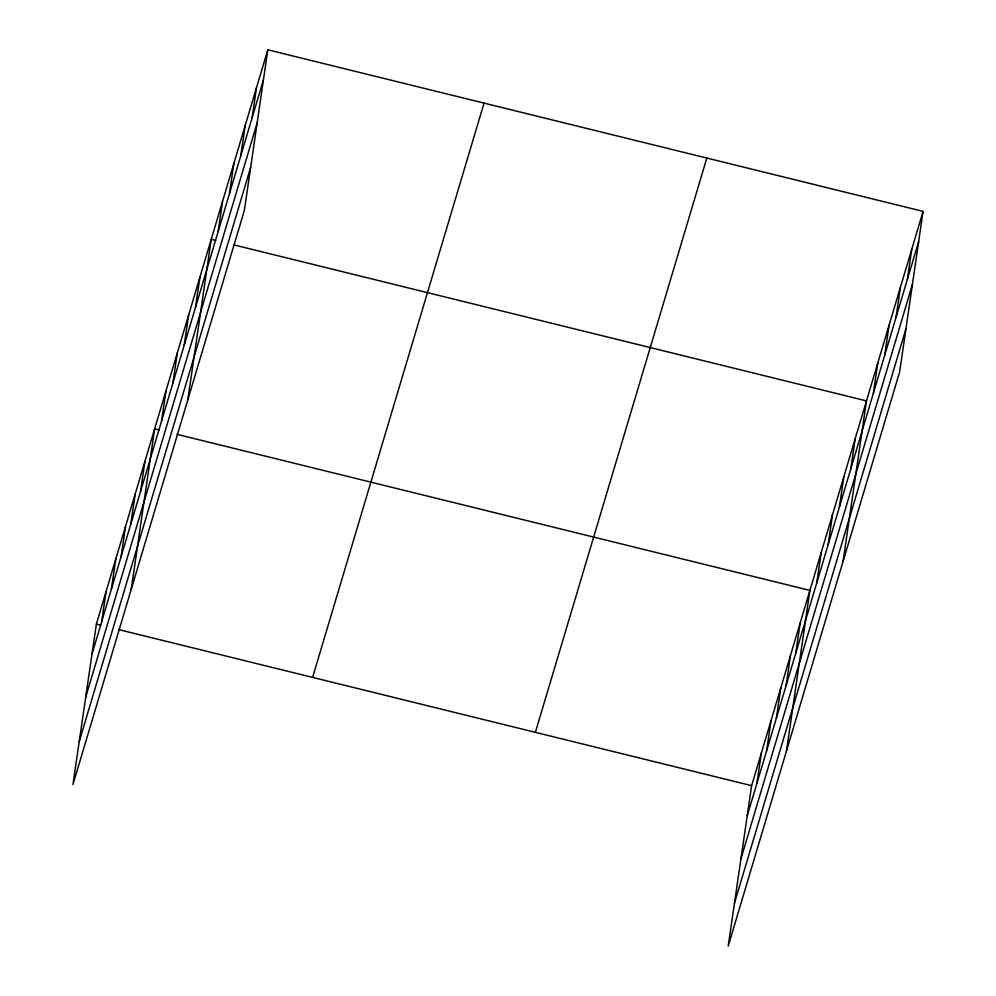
<?xml version="1.0" encoding="UTF-8"?>
<svg xmlns="http://www.w3.org/2000/svg" width="996" height="996" viewBox="0 0 996 996"><rect width="100%" height="100%" fill="white"/><g stroke="black" fill="none" stroke-linecap="round" stroke-linejoin="round"><path stroke-width="1.49" d="M267.812 49.8L96.363 624.081L72.932 784.624L244.381 210.343L267.812 49.8L923.068 211.376L899.637 371.919L728.188 946.2L751.619 785.657L923.068 211.376M101.679 621.678L106.074 591.537M111.39 589.134L115.785 559.005M121.114 556.59L125.508 526.461M130.825 524.045L135.219 493.916M140.536 491.501L144.93 461.372M131.235 589.371L154.654 428.828L159.123 429.936M161.564 421.059L165.971 390.93M172.881 383.149L177.276 353.02M184.198 345.251L188.593 315.122M195.515 307.353L199.91 277.212M187.808 399.857L211.227 239.314L215.696 240.422M218.149 231.545L222.544 201.416M229.466 193.635L233.861 163.506M240.783 155.737L245.178 125.608M252.1 117.839L256.495 87.698M756.935 783.242L761.33 753.113M766.646 750.698L771.041 720.569M776.37 718.166L780.764 688.024M786.081 685.622L790.475 655.48M795.792 653.077L800.186 622.948M786.491 750.947L809.91 590.404L177.014 434.343M816.832 582.635L821.227 552.494M828.137 544.725L832.544 514.596M839.454 506.827L843.849 476.698M850.771 468.917L855.166 438.788M843.064 561.433L866.483 400.89L233.599 244.829M873.405 393.121L877.8 362.98M884.722 355.211L889.117 325.082M896.039 317.313L900.434 287.184M907.356 279.403L911.751 249.274M91.956 654.223L263.405 79.929M85.681 697.25L257.13 122.969M79.219 741.597L250.668 167.303M312.595 677.405L484.044 103.123M535.375 732.334L706.824 158.053M747.224 815.786L918.673 241.505M740.937 858.826L912.386 284.545M734.475 903.16L905.924 328.879M96.363 624.081L100.833 625.189M118.723 629.596L751.619 785.657"/></g></svg>
